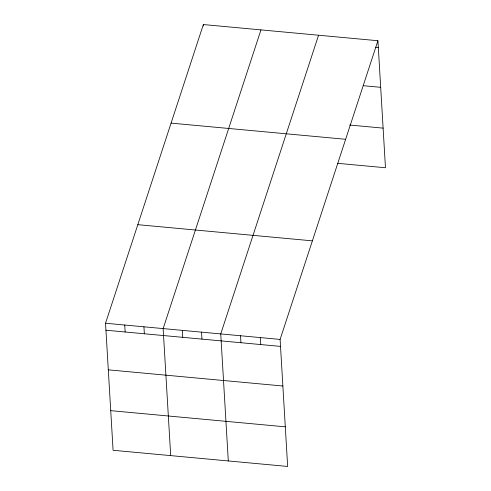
<?xml version="1.0" encoding="UTF-8"?>
<svg xmlns="http://www.w3.org/2000/svg" width="491" height="491" viewBox="0 0 491 491"><rect width="100%" height="100%" fill="white"/><g stroke="black" fill="none" stroke-linecap="round" stroke-linejoin="round"><path stroke-width="0.74" d="M377.917 40.722L280.103 339.422L287.652 466.45L113.083 450.278L105.534 323.25L203.348 24.55L377.917 40.722L385.466 167.75L337.526 163.313M260.96 29.89L163.141 328.583L170.69 455.611M318.567 35.223L220.747 333.923L228.297 460.951M375.29 47.412L378.334 47.695M363.187 85.692L380.685 87.312M349.629 125.033L383.115 128.133M171.071 123.118L345.639 139.297M137.811 224.675L312.38 240.854M105.534 323.25L280.103 339.422M105.946 330.216L280.514 346.388M108.302 369.833L282.871 386.012M110.727 410.654L285.296 426.832M260.316 337.587L260.733 344.559M240.535 335.752L240.946 342.724M203.348 24.55L203.434 25.943M201.549 332.143L201.961 339.109M182.345 330.363L182.756 337.329M143.937 326.803L144.354 333.776M124.739 325.024L125.15 331.996"/></g></svg>
